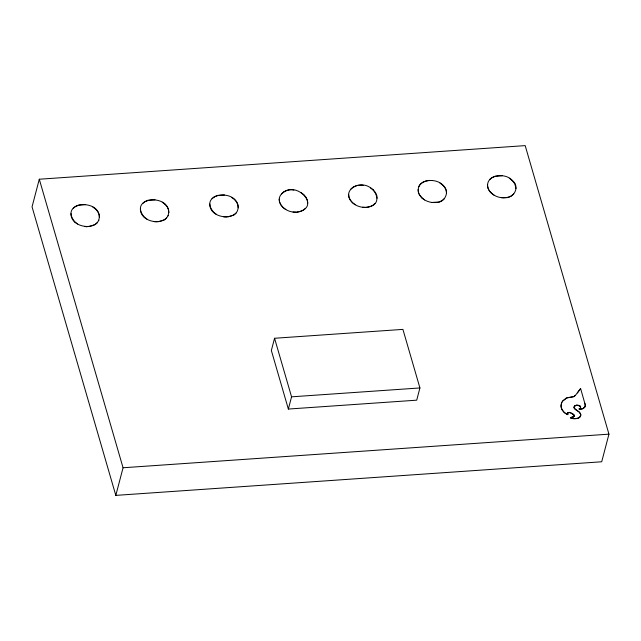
<?xml version="1.0" encoding="UTF-8"?>
<svg xmlns="http://www.w3.org/2000/svg" width="641" height="641" viewBox="0 0 641 641"><rect width="100%" height="100%" fill="white"/><g stroke="black" fill="none" stroke-linecap="round" stroke-linejoin="round"><path stroke-width="0.96" d="M70.999 213.573C70.598 229.238 101.935 231.866 99.115 214.551C94.956 198.093 59.461 203.365 74.829 221.882M140.411 208.766C140.026 224.43 171.347 227.066 168.527 209.751C164.392 193.31 128.865 198.558 144.241 217.083M209.823 203.966C209.343 220.304 242.586 221.874 237.563 203.862C232.242 188.526 198.59 194.375 213.645 212.275M293.866 190.153C286.431 188.23 276.255 194.84 279.973 203.149M297.184 212.099C321.429 207.716 298.209 181.523 283.755 191.988M444.55 187.332C438.58 176.475 414.278 178.494 418.797 193.55M436.016 202.5C445.11 202.981 450.567 190.834 442.699 185.129M580.674 406.851L580.538 407.924M363.271 185.353C355.859 183.342 345.643 190.137 349.377 198.349M366.596 207.299C386.331 205.232 374.032 182.308 359.665 185.225A14.479 10.881 14.7 0 0 356.228 185.834L353.159 187.188M512.119 180.329C504.884 171.78 483.643 175.193 488.21 188.75M515.941 188.574L514.883 183.959L512.159 180.377C520.292 186.347 514.322 198.077 505.428 197.7M574.128 415.24L570.77 412.908L568.751 412.508L567.638 412.94L569.384 412.379L572.477 413.525L574.072 415.072L573.855 416.57M585.193 406.065L585.137 404.15M561.26 404.134L561.067 405.336A12.644 9.495 14.7 0 0 562.261 410.104M585.089 406.538L585.233 405.905M580.634 415.68L580.746 415.2A4.11 3.085 14.7 0 0 580.706 414.262M39.293 179.224L32.05 206.843L115.813 495.381L601.707 461.776L608.95 434.157L525.187 145.619L39.293 179.224L123.064 467.762L115.813 495.381M274.556 338.264L271.351 350.491L288.354 409.054L416.714 400.176L419.919 387.949L402.917 329.386L274.556 338.264L291.559 396.827L288.354 409.054M561.115 405.176A12.644 9.495 14.7 0 0 562.309 409.944L564.008 412.363L566.973 414.382L567.838 414.623L567.774 412.74L569.04 412.347M567.589 413.725C567.597 414.919 567.565 412.051 567.517 413.669M567.838 414.623L564.721 412.812L562.83 410.761M578.679 417.78C574.937 419.695 566.315 417.764 573.366 416.954C564.561 418.204 580.305 420.72 580.57 415.825M574.528 406.082C573.687 409.359 573.527 406.45 575.45 405.633C576.916 404.183 580.746 406.811 580.329 406.306C578.783 404.791 575.586 404.671 574.312 406.434C572.838 410.336 579.784 410.601 580.57 414.11M574.681 406.065L575.498 405.473M573.222 414.246L574.032 415.24M572.597 417.331L573.783 416.554M584.84 403.413L580.61 388.542L577.397 392.941M578.15 405.408L579.72 405.809L580.546 406.835M585.137 406.378L582.925 408.67A6.09 4.575 14.7 0 1 581.323 409.07A6.274 4.711 14.7 0 1 579.664 409.094C581.539 406.947 577.645 409.567 579.704 408.926A6.274 4.711 14.7 0 0 581.363 408.91A6.09 4.575 14.7 0 0 582.965 408.501L584.191 407.796M580.409 408.093L580.45 407.924M584.696 407.259L584.456 407.668L585.017 406.698M561.212 404.295L561.564 403.077M574.048 416.209L574.176 415.568L573.951 416.418M580.682 415.512L579.087 417.644M98.658 220.68L98.858 220.216M168.07 215.881L168.271 215.416M561.524 403.245L562.045 402.019M573.895 416.402L573.991 416.249M419.975 184.616L418.717 186.691M561.997 402.187L562.59 401.13M580.61 388.542L575.145 395.689M562.542 401.298L566.315 397.989L572.902 396.731A4.006 3.013 14.7 0 0 574.007 396.386L574.721 395.938M305.501 208.317L303.361 210.12M350.859 189.103L352.991 187.292M374.913 203.509L372.774 205.32M444.325 198.702L442.186 200.521M489.708 179.472L491.815 177.685M513.721 193.927L511.598 195.721M563.038 400.633L567.149 397.797L572.854 396.899A4.006 3.013 14.7 0 0 573.959 396.555L575.193 395.521M95.124 224.526L97.264 222.707M164.537 219.727L166.676 217.908M73.21 208.301L75.342 206.49M142.623 203.493L144.762 201.691M212.035 198.694L214.166 196.891M233.949 214.919L236.088 213.116M281.447 193.894L283.586 192.092M422.403 182.493L420.32 184.247M492.072 177.549L495.052 176.235L502.063 175.746M94.964 224.622L88.955 226.497M164.368 219.823L158.367 221.698M442.026 200.617L438.957 201.971L431.818 202.46M511.366 195.858C503.954 200.024 492.769 197.276 488.53 189.448M75.502 206.394L78.579 205.04L85.622 204.551M144.922 201.595L147.991 200.24L155.042 199.752M214.342 196.787L217.395 195.441L224.446 194.952M233.781 215.023L227.771 216.898M303.193 210.224C295.557 214.463 284.54 211.626 280.293 203.854M422.563 182.389L425.64 181.034L429.085 180.425M372.605 205.424C364.969 209.663 353.952 206.827 349.698 199.055M85.75 226.722L87.937 226.569M157.349 221.77L154.257 221.666M226.754 216.97L223.653 216.858M296.174 212.171L293.065 212.059M365.586 207.372L362.494 207.259M434.927 202.572L432.25 202.476M504.403 197.765L501.358 197.66M291.559 396.827L419.919 387.949M123.064 467.762L608.95 434.157M429.206 180.425L432.33 180.538M87.072 226.634L84.852 226.465M431.906 202.46C427.315 201.835 422.691 199.591 420.039 195.681M579.256 408.87L579.704 408.926M579.664 409.094L579.208 409.038M570.346 417.539L570.802 417.748M509.347 178.262L511.967 180.193M494.059 195.144L491.447 193.221M355.274 204.767L352.622 202.82M285.862 209.567L283.21 207.62M442.554 184.993L439.974 183.086M422.034 198.021L424.606 199.92M370.49 187.845L373.15 189.792M301.094 192.653L303.738 194.592M231.681 197.452L234.326 199.391M213.798 212.419L216.45 214.366M162.261 202.244L164.913 204.191M144.385 217.219L147.029 219.166M92.841 207.043L95.493 208.998M74.973 222.026L77.625 223.965M491.254 193.029C488.931 190.93 487.513 187.893 487.464 184.76M419.118 194.247L421.89 197.877M373.294 189.936L375.49 192.548L376.772 195.345L377.124 198.245M352.478 202.676L350.274 200.064L349 197.268L348.648 194.367M95.637 209.134L97.833 211.746L99.115 214.551L99.467 217.443M303.89 194.736L306.077 197.348L307.36 200.144L307.712 203.053M283.066 207.476L280.87 204.864L279.596 202.067L279.236 199.159M234.478 199.535L236.665 202.147L237.939 204.944L238.3 207.852M165.058 204.335L167.253 206.947L168.527 209.751L168.887 212.652M574.232 408.173L579.472 412.235L580.666 414.431A4.11 3.085 14.7 0 1 580.706 415.368M444.894 187.741L446.176 190.545L446.529 193.446M419.695 195.265L418.413 192.468L418.052 189.568M584.888 403.253L585.233 405.545"/></g></svg>
